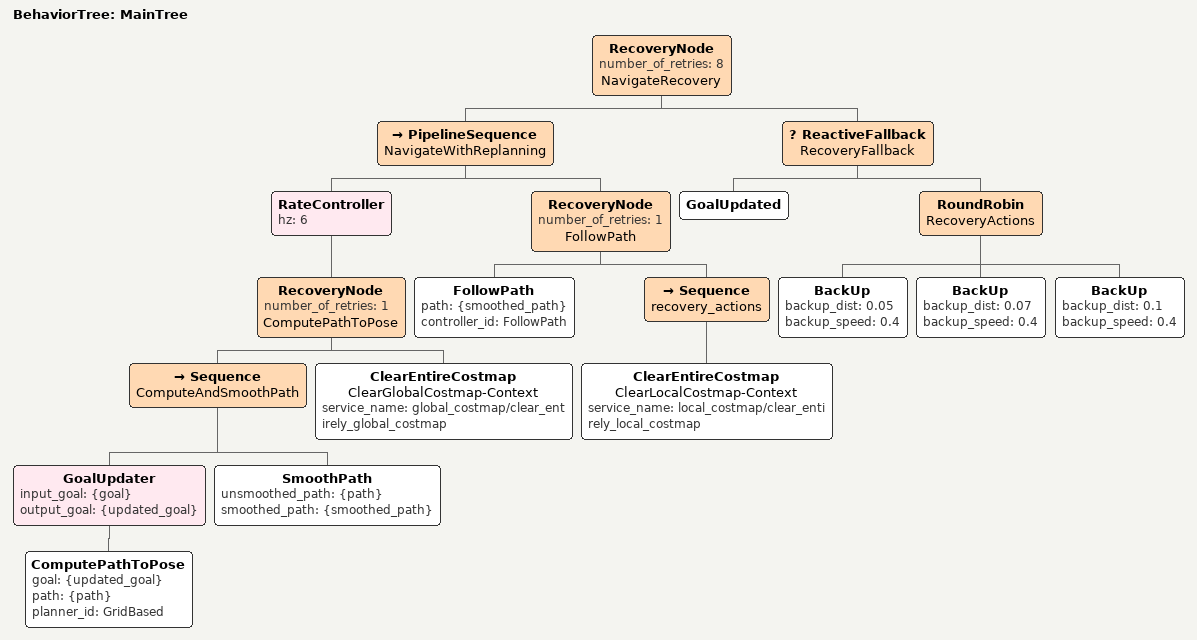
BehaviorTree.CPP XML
<root main_tree_to_execute="MainTree">
  <BehaviorTree ID="MainTree">
    <RecoveryNode number_of_retries="8" name="NavigateRecovery">
      <PipelineSequence name="NavigateWithReplanning">
        <RateController hz="6">
          <RecoveryNode number_of_retries="1" name="ComputePathToPose">
            <Sequence name="ComputeAndSmoothPath">
                <GoalUpdater input_goal="{goal}" output_goal="{updated_goal}">
                    <ComputePathToPose goal="{updated_goal}" path="{path}" planner_id="GridBased"/>
                </GoalUpdater>
                <SmoothPath unsmoothed_path="{path}" smoothed_path="{smoothed_path}"/>
            </Sequence>

            <ClearEntireCostmap name="ClearGlobalCostmap-Context" service_name="global_costmap/clear_entirely_global_costmap"/>
          </RecoveryNode>
        </RateController>
        <RecoveryNode number_of_retries="1" name="FollowPath">
          <FollowPath path="{smoothed_path}" controller_id="FollowPath"/>
          <Sequence name="recovery_actions">
            <ClearEntireCostmap name="ClearLocalCostmap-Context" service_name="local_costmap/clear_entirely_local_costmap"/>
          </Sequence>
        </RecoveryNode>
      </PipelineSequence>
      <ReactiveFallback name="RecoveryFallback">
        <GoalUpdated/>
        <RoundRobin name="RecoveryActions">
        <!--  正数为后退  -->
          <BackUp backup_dist="0.05" backup_speed="0.4"/>
          <BackUp backup_dist="0.07" backup_speed="0.4"/>
          <BackUp backup_dist="0.1" backup_speed="0.4"/>
        </RoundRobin>
      </ReactiveFallback>
    </RecoveryNode>
  </BehaviorTree>
</root>
